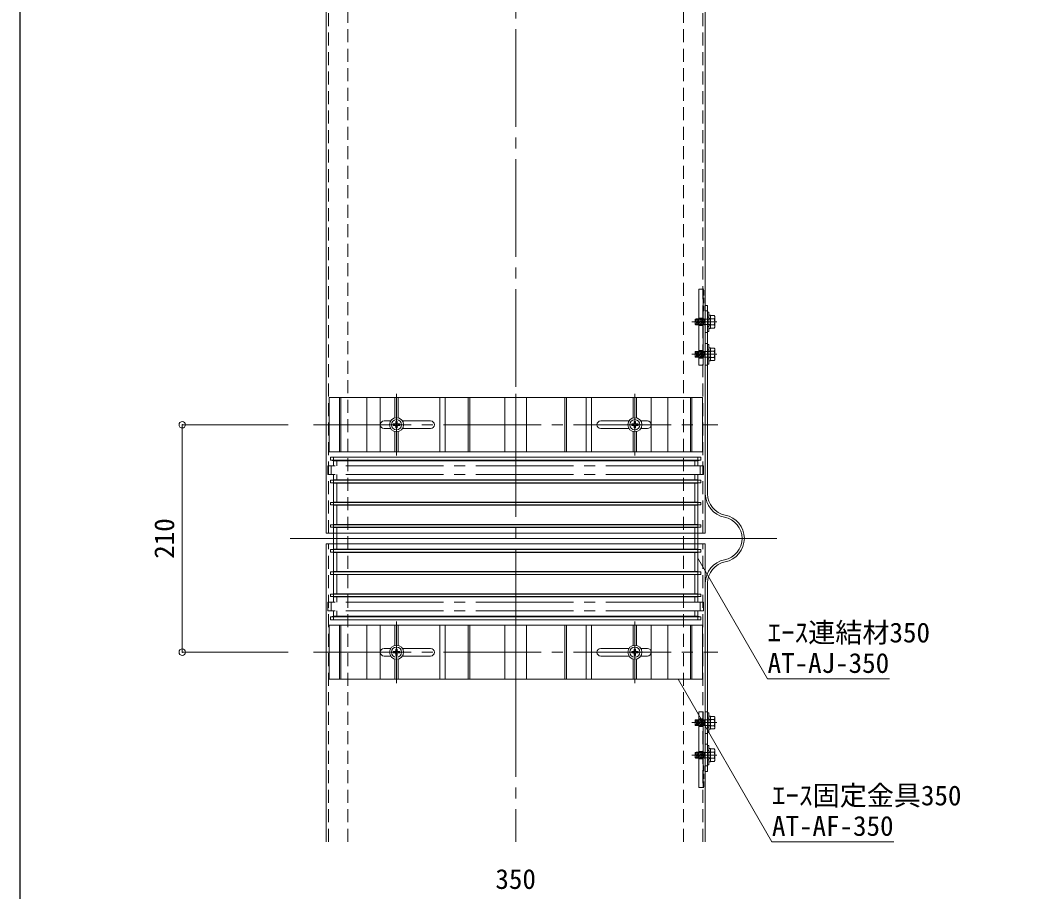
# Model space of a CAD drawing. Units: millimetres on the paper, enlarged 4 times, with parts at other scales. Extents: x -728 to 752, y -514 to 534.
# Drawn here: x -728 to -359.2, y -109 to 212.6 of the extents above; entities that cross this region are included whole.
import ezdxf
from ezdxf.enums import TextEntityAlignment as Align

# ---------------------------------------------------------------- set-up
doc = ezdxf.new("R2010")
doc.units = ezdxf.units.MM
doc.header["$LTSCALE"] = 4
doc.header["$PDMODE"] = 32
doc.header["$PDSIZE"] = 2.4
for name, pattern in [('CHAIN2', [12, 9, -1, 1, -1]), ('DASHED1', [1.8, 1.2, -0.6]), ('DASHED2', [3, 2, -1])]:
    doc.linetypes.add(name, pattern=pattern)
for name, color, linetype, lineweight in [('0-B_B', 4, 'Continuous', 9), ('2-0_0', 4, 'Continuous', 9), ('2-4_4', 4, 'Continuous', 9), ('2-5_5', 7, 'DASHED2', 9), ('2-A_A', 7, 'Continuous', 9), ('2-B_B', 7, 'Continuous', 9), ('A-0_0', 4, 'CHAIN2', 9), ('A-1_1', 3, 'Continuous', 15), ('A-4_4', 4, 'Continuous', 9), ('A-5_5', 7, 'Continuous', 9), ('A-A_A', 7, 'Continuous', 9), ('A-B_B', 7, 'Continuous', 9), ('D-1_1', 4, 'Continuous', 9), ('D-2_2', 7, 'Continuous', 9), ('D-E_E', 4, 'CHAIN2', 9), ('F-1_1', 4, 'Continuous', 9), ('F-3_3', 4, 'Continuous', 9), ('F-A_A', 7, 'Continuous', 9), ('F-F_F', 4, 'CHAIN2', 9)]:
    doc.layers.add(name, color=color, linetype=linetype, lineweight=lineweight)
doc.layers.add('A-2_2', color=7, linetype='Continuous')
doc.layers.add('A-3_3', color=7, linetype='Continuous')
doc.styles.add('ＭＳ ゴシック', font='')
doc.styles.get('ＭＳ ゴシック').set_extended_font_data('MS Gothic')

# ---------------------------------------------------------------- blocks, each defined once
blk = doc.blocks.new('ATAF350 T')
at = {"layer": 'F-1_1'}
for p, q in [((-64.99, -10), (-64.99, 10)), ((-64.518, -10), (-64.518, 10)), ((-54.92, -10), (-54.92, 10)), ((-50, -10), (-50, 10)), ((-44.6, 2.53), (-44.6, 10)), ((-43.4, 2.53), (-43.4, 10)), ((-28, -10), (-28, 10)), ((-25.991, -10), (-25.991, 10)), ((-17.52, -10), (-17.52, 10)), ((-16.92, -10), (-16.92, 10)), ((-4, -10), (-4, 10)), ((4, -10), (4, 10)), ((18.12, -10), (18.12, 10)), ((18.72, -10), (18.72, 10)), ((25.991, -10), (25.991, 10)), ((28, -10), (28, 10)), ((43.4, 2.53), (43.4, 10)), ((44.6, 2.53), (44.6, 10)), ((50, -10), (50, 10)), ((56.12, -10), (56.12, 10)), ((64.504, -10), (64.504, 10)), ((65.02, -10), (65.02, 10)), ((-44.6, -10), (-44.6, -2.53)), ((-43.4, -10), (-43.4, -2.53)), ((43.4, -10), (43.4, -2.53)), ((44.6, -10), (44.6, -2.53))]:
    blk.add_line(p, q, dxfattribs=at)
at = {"layer": 'F-1_1', "color": 2, "lineweight": 20}
for p, q in [((68.92, -10), (68.92, 10)), ((-48.6, 1.4), (-46.191, 1.4)), ((-41.809, 1.4), (-31.4, 1.4)), ((31.4, 1.4), (41.809, 1.4)), ((46.191, 1.4), (48.6, 1.4)), ((-48.6, -1.4), (-46.191, -1.4)), ((-41.809, -1.4), (-31.4, -1.4)), ((31.4, -1.4), (41.809, -1.4)), ((46.191, -1.4), (48.6, -1.4)), ((-68.92, -10), (68.92, -10))]:
    blk.add_line(p, q, dxfattribs=at)
blk.add_lwpolyline([(-68.92, -10), (-68.92, 10), (68.92, 10)], dxfattribs=at)
for centre, start, end in [((-48.6, 0), 90, 270), ((-31.4, 0), 270, 90), ((31.4, 0), 90, 270), ((48.6, 0), 270, 90)]:
    blk.add_arc(centre, 1.4, start, end, dxfattribs=at)
at = {"layer": 'F-F_F'}
for p, q in [((-44, -11.39), (-44, 11.39)), ((0, -11.39), (0, 11.39)), ((44, -11.39), (44, 11.39)), ((-74.651, 0), (74.651, 0))]:
    blk.add_line(p, q, dxfattribs=at)
blk = doc.blocks.new('ATAJ350 T')
at = {"layer": 'F-3_3'}
for p, q in [((-30, 68.4), (-28.948, 68.4)), ((-30, -68.4), (-30, 68.4)), ((-30, 67.206), (-28.948, 67.206)), ((-28.72, 67.28), (-28.948, 68.4)), ((-28.948, 68.4), (-28.948, -68.4)), ((-28.72, 66.086), (-28.948, 67.206)), ((-28.72, 67.28), (-26.76, 67.28)), ((-28.72, 67.28), (-28.72, -67.28)), ((-23.56, 67.281), (-21.604, 67.281)), ((-21.484, 68.4), (-21.604, 67.281)), ((-21.604, 67.281), (-21.604, -67.28)), ((-21.484, 67.206), (-21.604, 66.086)), ((-20.596, 68.4), (-21.484, 68.4)), ((-21.484, -68.4), (-21.484, 68.4)), ((-20.596, 67.206), (-21.484, 67.206)), ((-20.596, 68.4), (-20.476, 67.281)), ((-20.596, -68.4), (-20.596, 68.4)), ((-20.596, 67.206), (-20.476, 66.086)), ((-20.476, 67.281), (-13.364, 67.281)), ((-20.476, 67.281), (-20.476, -67.28)), ((-13.244, 68.4), (-13.364, 67.281)), ((-13.364, 67.281), (-13.364, -67.28)), ((-13.244, 67.206), (-13.364, 66.086)), ((-12.356, 68.4), (-13.244, 68.4)), ((-13.244, -68.4), (-13.244, 68.4)), ((-12.356, 67.206), (-13.244, 67.206)), ((-12.356, 68.4), (-12.236, 67.281)), ((-12.356, -68.4), (-12.356, 68.4)), ((-12.356, 67.206), (-12.236, 66.086)), ((-12.236, 67.281), (-5.124, 67.281)), ((-12.236, 67.281), (-12.236, -67.28)), ((-5.004, 68.4), (-5.124, 67.281)), ((-5.124, 67.281), (-5.124, -67.28)), ((-5.004, 67.206), (-5.124, 66.086)), ((-4.116, 68.4), (-5.004, 68.4)), ((-5.004, -68.4), (-5.004, 68.4)), ((-4.116, 67.206), (-5.004, 67.206)), ((-4.116, 68.4), (-3.996, 67.281)), ((-4.116, -68.4), (-4.116, 68.4)), ((-4.116, 67.206), (-3.996, 66.086)), ((-3.996, 67.281), (-0.12, 67.281)), ((-3.996, 67.281), (-3.996, -67.28)), ((-0.068, 67.364), (-0.12, 67.281)), ((0.068, 67.364), (0.12, 67.281)), ((0.12, 67.281), (3.996, 67.281)), ((4.116, 68.4), (3.996, 67.281)), ((3.996, 67.281), (3.996, -67.28)), ((4.116, 67.206), (3.996, 66.086)), ((5.004, 68.4), (4.116, 68.4)), ((4.116, -68.4), (4.116, 68.4)), ((5.004, 67.206), (4.116, 67.206)), ((5.004, 68.4), (5.124, 67.281)), ((5.004, -68.4), (5.004, 68.4)), ((5.004, 67.206), (5.124, 66.086)), ((5.124, 67.281), (12.236, 67.281)), ((5.124, 67.281), (5.124, -67.28)), ((12.356, 68.4), (12.236, 67.281)), ((12.236, 67.281), (12.236, -67.28)), ((12.356, 67.206), (12.236, 66.086)), ((13.244, 68.4), (12.356, 68.4)), ((12.356, -68.4), (12.356, 68.4)), ((13.244, 67.206), (12.356, 67.206)), ((13.244, 68.4), (13.364, 67.281)), ((13.244, -68.4), (13.244, 68.4)), ((13.244, 67.206), (13.364, 66.086)), ((13.364, 67.281), (20.476, 67.281)), ((13.364, 67.281), (13.364, -67.28)), ((20.596, 68.4), (20.476, 67.281)), ((20.476, 67.281), (20.476, -67.28)), ((20.596, 67.206), (20.476, 66.086)), ((21.484, 68.4), (20.596, 68.4)), ((20.596, -68.4), (20.596, 68.4)), ((21.484, 67.206), (20.596, 67.206)), ((21.484, 68.4), (21.604, 67.281)), ((21.484, -68.4), (21.484, 68.4)), ((21.484, 67.206), (21.604, 66.086)), ((21.604, 67.281), (23.56, 67.281)), ((21.604, 67.281), (21.604, -67.28)), ((26.76, 67.281), (28.72, 67.281)), ((28.72, 67.28), (28.948, 68.4)), ((28.72, 67.28), (28.72, -67.28)), ((28.72, 66.086), (28.948, 67.206)), ((30, 68.4), (28.948, 68.4)), ((28.948, 68.4), (28.948, -68.4)), ((30, 67.206), (28.948, 67.206)), ((30, -68.4), (30, 68.4)), ((-28.72, 66.086), (-26.76, 66.086)), ((-23.56, 66.086), (-21.604, 66.086)), ((-20.476, 66.086), (-13.364, 66.086)), ((-12.236, 66.086), (-5.124, 66.086)), ((-3.996, 66.086), (-0.12, 66.086)), ((-0.068, 66.168), (-0.12, 66.086)), ((0.068, 66.168), (0.12, 66.086)), ((0.12, 66.086), (3.996, 66.086)), ((5.124, 66.086), (12.236, 66.086)), ((13.364, 66.086), (20.476, 66.086)), ((21.604, 66.086), (23.56, 66.086)), ((26.76, 66.086), (28.72, 66.086)), ((-28.72, -66.086), (-28.948, -67.206)), ((-28.72, -66.086), (-26.76, -66.086)), ((-23.56, -66.086), (-21.604, -66.086)), ((-21.484, -67.206), (-21.604, -66.086)), ((-20.596, -67.206), (-20.476, -66.086)), ((-20.476, -66.086), (-13.364, -66.086)), ((-13.244, -67.206), (-13.364, -66.086)), ((-12.356, -67.206), (-12.236, -66.086)), ((-12.236, -66.086), (-5.124, -66.086)), ((-5.004, -67.206), (-5.124, -66.086)), ((-4.116, -67.206), (-3.996, -66.086)), ((-3.996, -66.086), (-0.12, -66.086)), ((-0.068, -66.168), (-0.12, -66.086)), ((0.068, -66.168), (0.12, -66.086)), ((0.12, -66.086), (3.996, -66.086)), ((4.116, -67.206), (3.996, -66.086)), ((5.004, -67.206), (5.124, -66.086)), ((5.124, -66.086), (12.236, -66.086)), ((12.356, -67.206), (12.236, -66.086)), ((13.244, -67.206), (13.364, -66.086)), ((13.364, -66.086), (20.476, -66.086)), ((20.596, -67.206), (20.476, -66.086)), ((21.484, -67.206), (21.604, -66.086)), ((21.604, -66.086), (23.56, -66.086)), ((26.76, -66.086), (28.72, -66.086)), ((28.72, -66.086), (28.948, -67.206)), ((-30, -67.206), (-28.948, -67.206)), ((-30, -68.4), (-28.948, -68.4)), ((-28.72, -67.28), (-28.948, -68.4)), ((-28.72, -67.28), (-26.76, -67.28)), ((-23.56, -67.28), (-21.604, -67.28)), ((-21.484, -68.4), (-21.604, -67.28)), ((-20.596, -67.206), (-21.484, -67.206)), ((-20.596, -68.4), (-21.484, -68.4)), ((-20.596, -68.4), (-20.476, -67.28)), ((-20.476, -67.28), (-13.364, -67.28)), ((-13.244, -68.4), (-13.364, -67.28)), ((-12.356, -67.206), (-13.244, -67.206)), ((-12.356, -68.4), (-13.244, -68.4)), ((-12.356, -68.4), (-12.236, -67.28)), ((-12.236, -67.28), (-5.124, -67.28)), ((-5.004, -68.4), (-5.124, -67.28)), ((-4.116, -67.206), (-5.004, -67.206)), ((-4.116, -68.4), (-5.004, -68.4)), ((-4.116, -68.4), (-3.996, -67.28)), ((-3.996, -67.28), (-0.12, -67.28)), ((-0.068, -67.364), (-0.12, -67.281)), ((0.068, -67.364), (0.12, -67.281)), ((0.12, -67.28), (3.996, -67.28)), ((4.116, -68.4), (3.996, -67.28)), ((5.004, -67.206), (4.116, -67.206)), ((5.004, -68.4), (4.116, -68.4)), ((5.004, -68.4), (5.124, -67.28)), ((5.124, -67.28), (12.236, -67.28)), ((12.356, -68.4), (12.236, -67.28)), ((13.244, -67.206), (12.356, -67.206)), ((13.244, -68.4), (12.356, -68.4)), ((13.244, -68.4), (13.364, -67.28)), ((13.364, -67.28), (20.476, -67.28)), ((20.596, -68.4), (20.476, -67.28)), ((21.484, -67.206), (20.596, -67.206)), ((21.484, -68.4), (20.596, -68.4)), ((21.484, -68.4), (21.604, -67.28)), ((21.604, -67.28), (23.56, -67.28)), ((26.76, -67.28), (28.72, -67.28)), ((28.72, -67.28), (28.948, -68.4)), ((30, -67.206), (28.948, -67.206)), ((30, -68.4), (28.948, -68.4))]:
    blk.add_line(p, q, dxfattribs=at)
at = {"layer": 'F-3_3', "linetype": 'CHAIN2'}
for p, q in [((-23.56, 69.315), (-26.76, 69.315)), ((-26.76, 69.315), (-26.76, -69.314)), ((-23.56, 68.086), (-26.76, 68.086)), ((-23.56, 69.315), (-23.56, -69.314)), ((0, 67.401), (0, -67.401)), ((26.76, 69.315), (23.56, 69.315)), ((23.56, 69.315), (23.56, -69.314)), ((26.76, 68.086), (23.56, 68.086)), ((26.76, 69.315), (26.76, -69.314)), ((-23.56, -68.086), (-26.76, -68.086)), ((-23.56, -69.314), (-26.76, -69.314)), ((26.76, -68.086), (23.56, -68.086)), ((26.76, -69.314), (23.56, -69.314))]:
    blk.add_line(p, q, dxfattribs=at)
at = {"layer": 'F-3_3'}
for centre, start, end in [((0, 67.321), 32.33353, 147.66647), ((0, 66.126), 32.33353, 147.66647), ((0, -66.126), 212.33353, 327.66647), ((0, -67.321), 212.33353, 327.66647)]:
    blk.add_arc(centre, 0.08, start, end, dxfattribs=at)
blk = doc.blocks.new('ATNBT60 T')
at = {"layer": 'D-1_1'}
for p, q in [((-0.787, 0.187), (-0.787, -0.187)), ((-0.373, 0.187), (-0.787, 0.187)), ((-0.187, 0.787), (0.187, 0.787)), ((-0.187, 0.373), (-0.187, 0.787)), ((0.187, 0.373), (0.187, 0.787)), ((0.373, 0.187), (0.787, 0.187)), ((0.787, -0.187), (0.787, 0.187)), ((-0.373, -0.187), (-0.787, -0.187)), ((-0.187, -0.373), (-0.187, -0.787)), ((-0.187, -0.787), (0.187, -0.787)), ((0.187, -0.373), (0.187, -0.787)), ((0.373, -0.187), (0.787, -0.187))]:
    blk.add_line(p, q, dxfattribs=at)
for centre, start, end in [((-0.373, 0.373), 270, 0), ((0.373, 0.373), 180, 270), ((-0.373, -0.373), 0, 90), ((0.373, -0.373), 90, 180)]:
    blk.add_arc(centre, 0.187, start, end, dxfattribs=at)
at = {"layer": 'D-2_2', "color": 2, "lineweight": 20}
blk.add_circle((0, 0), 1.733, dxfattribs=at)
at = {"layer": 'D-2_2'}
blk.add_circle((0, 0), 1.253, dxfattribs=at)
at = {"layer": 'D-E_E'}
for p, q in [((-2.153, 0), (2.215, 0)), ((0, -2.185), (0, 2.02))]:
    blk.add_line(p, q, dxfattribs=at)
blk = doc.blocks.new('ジョイントPL T')
at = {"layer": '2-4_4', "linetype": 'DASHED1'}
for p, q in [((-210, -2), (-210, 0)), ((-190, -2), (-190, 0)), ((-180, -2), (-180, 0)), ((-160, -2), (-160, 0)), ((160, -2), (160, 0)), ((180, -2), (180, 0)), ((190, -2), (190, 0)), ((210, -2), (210, 0))]:
    blk.add_line(p, q, dxfattribs=at)
at = {"layer": '2-4_4', "color": 2, "lineweight": 20}
for p, q in [((41.232, 0), (215.001, 0)), ((215.001, 0), (215.001, -2)), ((-215, -2), (-41.138, -2)), ((41.232, -2), (215.001, -2))]:
    blk.add_line(p, q, dxfattribs=at)
blk.add_lwpolyline([(-215, -2), (-215, 0), (-41.231, 0)], dxfattribs=at)
for centre, radius, start, end in [((-41.231, -22), 22, 10.98039, 90.00046), ((-41.231, -22), 20, 10.98039, 89.73388), ((41.232, -22), 22, 90.00046, 169.01936), ((41.232, -22), 20, 90.00046, 169.01936), ((0, -14), 22, 190.98085, 349.01949), ((0, -14), 20, 190.98085, 349.01949)]:
    blk.add_arc(centre, radius, start, end, dxfattribs=at)
blk = doc.blocks.new('裏板 左 T')
at = {"layer": '2-4_4', "color": 2, "lineweight": 20}
for p, q in [((40.001, 4), (-30, 4)), ((-30, 4), (-30, 0)), ((40.001, 0), (-30, 0)), ((40.001, 4), (40.001, 0))]:
    blk.add_line(p, q, dxfattribs=at)
at = {"layer": '2-4_4', "linetype": 'DASHED1'}
for p, q in [((-30, 0), (-30, -0.5)), ((-10, 0), (-10, -0.5)), ((-3.5, 0), (-3.5, 4)), ((3.5, 0), (3.5, 4)), ((26.501, 0), (26.501, 4)), ((33.501, 0), (33.501, 4)), ((-10, -0.5), (-30, -0.5))]:
    blk.add_line(p, q, dxfattribs=at)
blk = doc.blocks.new('セムスM6_14 S')
at = {"layer": '2-5_5', "linetype": 'Continuous'}
for p, q in [((-9, 0), (-9, 1.2)), ((-9, 0), (9, 0)), ((-6.5, 1.2), (6.5, 1.2)), ((-6.1, 2.7), (6.1, 2.7)), ((-6.1, 1.2), (-6.1, 2.7)), ((6.1, 1.2), (-6.1, 1.2)), ((6.1, 1.2), (6.1, 2.7))]:
    blk.add_line(p, q, dxfattribs=at)
at = {"layer": '2-5_5', "color": 4}
for p, q in [((-4.25, 0), (-4.25, 1.2)), ((-3, 1.2), (-3, 2.7)), ((-2.5, 2.7), (-2.5, -2)), ((2.5, 2.7), (2.5, -2)), ((3, 1.2), (3, 2.7)), ((4.25, 0), (4.25, 1.2))]:
    blk.add_line(p, q, dxfattribs=at)
at = {"layer": '2-5_5', "color": 4, "linetype": 'CHAIN2'}
blk.add_line((0, -14.45), (0, 8.532), dxfattribs=at)
at = {"layer": '2-5_5', "linetype": 'Continuous'}
blk.add_lwpolyline([(9, 0), (9, 1.2), (-9, 1.2)], dxfattribs=at)
at = {"layer": '2-A_A'}
blk.add_line((-2.5, -2.4), (2.5, -2.4), dxfattribs=at)
at = {"layer": '2-B_B'}
for p, q in [((-5, 6.7), (-5.75, 6.267)), ((-5.75, 6.267), (-5.75, 3.133)), ((-5, 2.7), (-5.75, 3.133)), ((-2.863, 6.267), (-2.863, 3.133)), ((2.863, 6.267), (2.863, 3.133)), ((5.75, 6.267), (5.75, 3.133)), ((-1.105, -2.4), (-3, -2.908)), ((2.627, -2.4), (-3, -3.908)), ((3, -3.3), (-3, -4.908)), ((3, -4.3), (-3, -5.908)), ((3, -5.3), (-3, -6.908)), ((3, -6.3), (-3, -7.908)), ((3, -7.3), (-3, -8.908)), ((3, -8.3), (-3, -9.908)), ((-2.5, -2), (-2.5, -11.3)), ((2.5, -2), (2.5, -11.3)), ((3, -9.3), (-3, -10.908)), ((-2.5, -11.3), (2.5, -11.3)), ((3, -10.3), (-0.732, -11.3))]:
    blk.add_line(p, q, dxfattribs=at)
for points in [[(-5, 6.7), (5, 6.7), (5.75, 6.267)], [(-5, 2.7), (5, 2.7), (5.75, 3.133)]]:
    blk.add_lwpolyline(points, dxfattribs=at)
for centre, radius, start, end in [((-4.578, 3.294), 3.432, 60.02654, 97.06213), ((-4.578, 6.106), 3.432, 262.93787, 299.97346), ((0, -2.983), 9.683, 72.80074, 107.19934), ((0, 12.383), 9.683, 252.80066, 287.19926), ((4.578, 3.294), 3.432, 82.93787, 119.97346), ((4.578, 6.106), 3.432, 240.02654, 277.06213)]:
    blk.add_arc(centre, radius, start, end, dxfattribs=at)
blk = doc.blocks.new('裏板 右 T')
at = {"layer": '2-4_4', "color": 2, "lineweight": 20}
for p, q in [((-40.001, 4), (30, 4)), ((-40.001, 4), (-40.001, 0)), ((-40.001, 0), (30, 0)), ((30, 4), (30, 0))]:
    blk.add_line(p, q, dxfattribs=at)
at = {"layer": '2-4_4', "linetype": 'DASHED1'}
for p, q in [((-33.501, 0), (-33.501, 4)), ((-26.501, 0), (-26.501, 4)), ((-3.5, 0), (-3.5, 4)), ((3.5, 0), (3.5, 4)), ((10, 0), (10, -0.5)), ((30, 0), (30, -0.5)), ((10, -0.5), (30, -0.5))]:
    blk.add_line(p, q, dxfattribs=at)
blk = doc.blocks.new('Hikidasimoji')
at = {"layer": '0-B_B'}
blk.add_line((-72, 0), (0, 0), dxfattribs=at)

msp = doc.modelspace()

# ---------------------------------------------------------------- linework, layer by layer
at = {"layer": '2-0_0', "color": 6, "lineweight": 25}
msp.add_lwpolyline([(752, 534.264), (-728, 534.264), (-728, -514.264)], dxfattribs=at)
at = {"layer": 'A-0_0'}
for p, q in [((-545, 353.21), (-545, -90.79)), ((-628.282, 21.21), (-448.6, 21.21))]:
    msp.add_line(p, q, dxfattribs=at)
at = {"layer": 'A-1_1'}
for p, q in [((-615, 23.21), (-615, 423.21)), ((-615, 19.21), (-475, 19.21)), ((-615, -90.79), (-615, 19.21)), ((-475, -90.79), (-475, 19.21))]:
    msp.add_line(p, q, dxfattribs=at)
at = {"layer": 'A-1_1', "color": 7, "linetype": 'DASHED1', "lineweight": 9}
for p, q in [((-614.08, 23.21), (-614.08, 422.29)), ((-475.92, 23.21), (-475.92, 284.13)), ((-614.08, -90.79), (-614.08, 19.21)), ((-475.92, -90.79), (-475.92, 19.21))]:
    msp.add_line(p, q, dxfattribs=at)
at = {"layer": 'A-1_1'}
msp.add_lwpolyline([(-615, 23.21), (-475, 23.21), (-475, 283.21)], dxfattribs=at)
at = {"layer": 'A-4_4', "linetype": 'DASHED1'}
for p, q in [((-607, -90.79), (-607, 415.21)), ((-483, -90.79), (-483, 291.21))]:
    msp.add_line(p, q, dxfattribs=at)
at = {"layer": 'A-A_A'}
for p, q in [((-668.083, 63.21), (-629.032, 63.21)), ((-668.083, 63.21), (-629.032, 63.21)), ((-668.083, -20.79), (-629.032, -20.79))]:
    msp.add_line(p, q, dxfattribs=at)
at = {"layer": 'A-A_A', "color": 3}
for p in [(-668.083, 63.21), (-668.083, -20.79)]:
    msp.add_point(p, dxfattribs=at)
at = {"layer": 'A-A_A'}
msp.add_point((-668.083, 63.21), dxfattribs=at)
at = {"layer": 'A-B_B', "color": 4}
for p, q in [((-452.019, -30.633), (-477.72, 13.883)), ((-485.045, -30.79), (-450.404, -90.79))]:
    msp.add_line(p, q, dxfattribs=at)
at = {"layer": 'F-A_A'}
msp.add_line((-668.083, 63.21), (-668.083, -20.79), dxfattribs=at)

# ---------------------------------------------------------------- block references
at = {"layer": 'A-2_2'}
for p in [(-545, 63.21), (-545, -20.79)]:
    msp.add_blockref('ATAF350 T', p, dxfattribs=at)
at = {"layer": 'A-3_3', "rotation": 270}
msp.add_blockref('ATAJ350 T', (-545, 21.21), dxfattribs=at)
at = {"layer": 'A-4_4', "xscale": 0.4, "yscale": -0.4}
for name, p, rotation in [('裏板 左 T', (-475.8, 101.21), 270), ('ジョイントPL T', (-475, 21.21), 270), ('セムスM6_14 S', (-474.2, 101.21), 90), ('セムスM6_14 S', (-474.2, 89.21), 90), ('セムスM6_14 S', (-474.2, -46.79), 90), ('裏板 右 T', (-475.8, -58.79), 270), ('セムスM6_14 S', (-474.2, -58.79), 90)]:
    msp.add_blockref(name, p, dxfattribs=dict(at, rotation=rotation))
at = {"layer": 'A-5_5', "xscale": 1.5, "yscale": 1.5}
for p in [(-589, 63.21), (-501, 63.21), (-589, -20.79), (-501, -20.79)]:
    msp.add_blockref('ATNBT60 T', p, dxfattribs=at)
at = {"layer": 'A-B_B', "xscale": -0.625, "yscale": 0.625}
for p in [(-452.019, -30.633), (-450.404, -90.79)]:
    msp.add_blockref('Hikidasimoji', p, dxfattribs=at)

# ---------------------------------------------------------------- texts
at = {"layer": 'A-A_A', "style": 'ＭＳ ゴシック'}
msp.add_text('210', height=7.331, rotation=90, dxfattribs=at).set_placement((-668.883, 13.71), align=Align.BOTTOM_LEFT)
msp.add_text('350', height=7.331, dxfattribs=at).set_placement((-552.5, -110.39), align=Align.BOTTOM_LEFT)
at = {"layer": 'A-B_B', "style": 'ＭＳ ゴシック'}
for s, p in [('ｴｰｽ連結材350', (-452.019, -19.383)), ('AT-AJ-350', (-452.019, -30.633)), ('ｴｰｽ固定金具350', (-450.404, -79.54)), ('AT-AF-350', (-450.404, -90.79))]:
    msp.add_text(s, height=7.331, dxfattribs=at).set_placement(p, align=Align.BOTTOM_LEFT)

doc.saveas('drawing.dxf')
